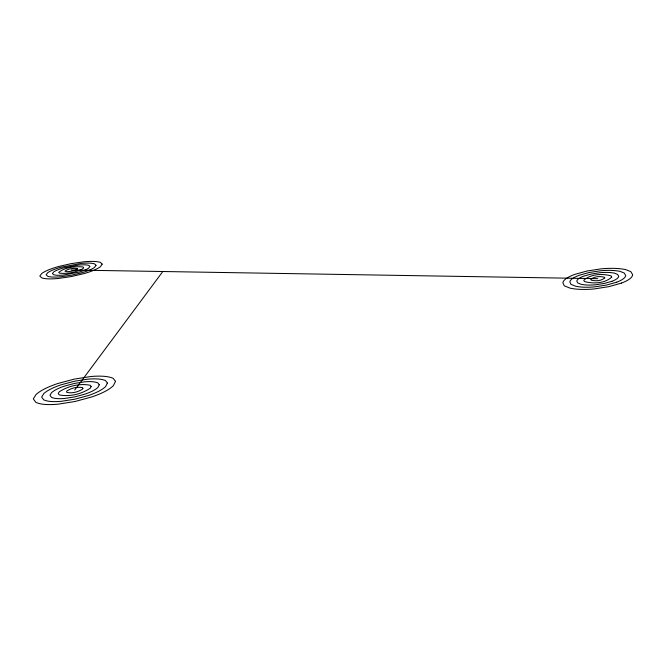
<?xml version="1.0" encoding="UTF-8"?>
<svg xmlns="http://www.w3.org/2000/svg" width="666" height="666" viewBox="0 0 666 666"><rect width="100%" height="100%" fill="white"/><g stroke="black" fill="none" stroke-linecap="round" stroke-linejoin="round"><path stroke-width="1" d="M74.734 390.035L162.812 271.512M71.195 270.005L597.752 278.671M115.509 381.352L113.303 385.764A30.336 13.62 -14.2 0 1 104.337 391.783A47.053 20.804 -14.3 0 1 91.841 396.919L75.067 401.49L58.133 404.162A47.303 20.829 -14.6 0 1 45.263 404.453A30.744 13.661 -15 0 1 35.814 402.322L33.3 398.859L36.197 394.305A31.31 14.136 -15.2 0 1 45.729 388.328A49.584 22.777 -15.2 0 1 58.217 383.391L74.409 379.087L90.551 376.565A49.309 22.752 -14.9 0 1 102.955 376.232A32.859 15.018 -14.5 0 1 113.07 378.238L115.509 381.352M107.409 383.075L105.586 386.613A24.334 10.931 -14.3 0 1 98.368 391.433A37.82 16.783 -14.4 0 1 88.37 395.521L75 399.159L61.513 401.282A37.979 16.792 -14.6 0 1 51.257 401.515A24.6 10.956 -14.9 0 1 43.698 399.833L41.642 397.078L43.898 393.456A24.958 11.264 -15.1 0 1 51.482 388.661A39.436 18.04 -15.1 0 1 61.472 384.698L74.467 381.235L87.446 379.212A39.269 18.024 -14.8 0 1 97.403 378.946A26.257 11.963 -14.5 0 1 105.494 380.569L107.409 383.075M99.276 384.806L97.869 387.47A18.307 8.233 -14.4 0 1 92.416 391.075A28.505 12.687 -14.4 0 1 84.923 394.139L74.933 396.844L64.868 398.435A28.596 12.696 -14.6 0 1 57.201 398.609A18.457 8.242 -14.9 0 1 51.523 397.361L49.95 395.313L51.607 392.599A18.656 8.417 -15 0 1 57.259 389.002A29.412 13.403 -15 0 1 64.752 386.022L74.534 383.408L84.316 381.876A29.312 13.395 -14.8 0 1 91.808 381.685A19.672 8.941 -14.6 0 1 97.869 382.917L99.276 384.806M91.117 386.546L90.151 388.328C81.294 394.089 69.755 397.036 59.307 394.905L58.233 393.548L59.316 391.741C68.232 386.064 79.737 383.125 90.201 385.273L91.117 386.546M82.942 388.286L82.442 389.177C78.014 392.049 72.261 393.514 67.041 392.465L66.5 391.791L67.025 390.892C71.487 388.037 77.248 386.563 82.492 387.645L82.942 388.286M102.189 264.119L100.433 266.716A22.944 7.909 -11.7 0 1 93.548 270.371A35.664 12.146 -11.8 0 1 84.058 273.584L71.387 276.548L58.616 278.438A35.797 12.163 -12 0 1 48.909 278.879A23.16 7.934 -12.2 0 1 41.758 277.88L39.818 275.957L41.975 273.285A23.477 8.142 -12.3 0 1 49.184 269.638A37.08 13.02 -12.2 0 1 58.666 266.517L71.004 263.678L83.317 261.863A36.938 13.012 -12 0 1 92.757 261.405A24.725 8.641 -11.8 0 1 100.4 262.362L102.189 264.119M96.021 265.293L94.58 267.374A18.398 6.344 -11.8 0 1 89.053 270.296A28.638 9.782 -11.8 0 1 81.46 272.86L71.345 275.225L61.172 276.723A28.721 9.79 -12 0 1 53.43 277.081A18.531 6.36 -12.1 0 1 47.702 276.29L46.129 274.758L47.819 272.627A18.731 6.494 -12.2 0 1 53.555 269.713A29.537 10.34 -12.2 0 1 61.139 267.208L80.927 263.47A29.446 10.331 -12 0 1 88.495 263.103A19.764 6.893 -11.9 0 1 94.614 263.878L96.021 265.293M89.835 266.467L88.728 268.032A13.828 4.77 -11.8 0 1 84.565 270.221A21.553 7.384 -11.9 0 1 78.871 272.136L63.703 275.025A21.603 7.393 -12 0 1 57.909 275.299A13.903 4.779 -12.1 0 1 53.613 274.708L52.414 273.568L53.663 271.978A14.019 4.853 -12.2 0 1 57.942 269.788A22.061 7.701 -12.1 0 1 63.636 267.899L78.521 265.085A22.011 7.692 -12 0 1 84.216 264.81A14.81 5.153 -11.9 0 1 88.794 265.401L89.835 266.467M83.633 267.64L82.884 268.689C75.799 272.302 67.424 274.084 59.499 273.127L58.691 272.377C65.176 267.241 74.825 266.242 82.95 266.924L83.633 267.64M77.422 268.823L75.633 270.08L71.229 271.295L66.791 271.753L64.943 271.187C68.182 268.614 73.019 268.115 77.09 268.465L77.422 268.823M611.729 277.114C604.878 283.441 593.106 284.032 584.407 281.51L583.782 280.228C590.709 274.009 602.347 273.41 611.03 275.849L611.729 277.114M604.745 277.889C601.306 281.044 595.437 281.335 591.092 280.086L590.767 279.454C594.222 276.332 600.058 276.024 604.403 277.256L604.745 277.889M621.511 283.067L608.89 286.646L594.338 288.911A42.749 16.883 0.4 0 1 581.626 289.41A27.656 11.072 0.6 0 1 570.071 288.153L564.244 285.806L562.837 282.567A28.163 11.405 0.9 0 1 566.799 278.163A44.83 18.207 1.3 0 1 574.741 274.409L587.062 271.012L601.023 268.864A44.863 18.082 1.5 0 1 613.269 268.34A30.02 11.946 1.3 0 1 625.399 269.514L630.794 271.636L632.7 274.775A27.714 10.897 1 0 1 629.295 279.187A42.774 16.775 0.6 0 1 621.511 283.067M611.912 281.293L604.387 283.416L595.72 284.757A25.874 10.256 0.6 0 1 588.153 285.065A16.658 6.66 0.7 0 1 581.235 284.332L577.705 282.942L576.806 281.01A16.841 6.777 0.9 0 1 579.112 278.363A26.623 10.731 1.1 0 1 583.857 276.099L591.283 274.042L599.733 272.735A26.64 10.689 1.2 0 1 607.134 272.419A17.924 7.135 1.2 0 1 614.427 273.143L617.632 274.434L618.714 276.332A16.675 6.593 1 0 1 616.608 278.979A25.891 10.223 0.7 0 1 611.912 281.293M616.699 282.176L606.626 285.023L595.029 286.821A34.349 13.595 0.5 0 1 584.906 287.229A22.169 8.866 0.6 0 1 575.665 286.238L570.978 284.374L569.821 281.785A22.494 9.074 0.9 0 1 572.943 278.263A35.681 14.436 1.2 0 1 579.287 275.249L589.16 272.519L600.382 270.796A35.706 14.361 1.4 0 1 610.214 270.371A23.951 9.532 1.3 0 1 619.929 271.32L624.225 273.035L625.707 275.549A22.203 8.75 1 0 1 622.943 279.087A34.366 13.52 0.7 0 1 616.699 282.176"/></g></svg>
